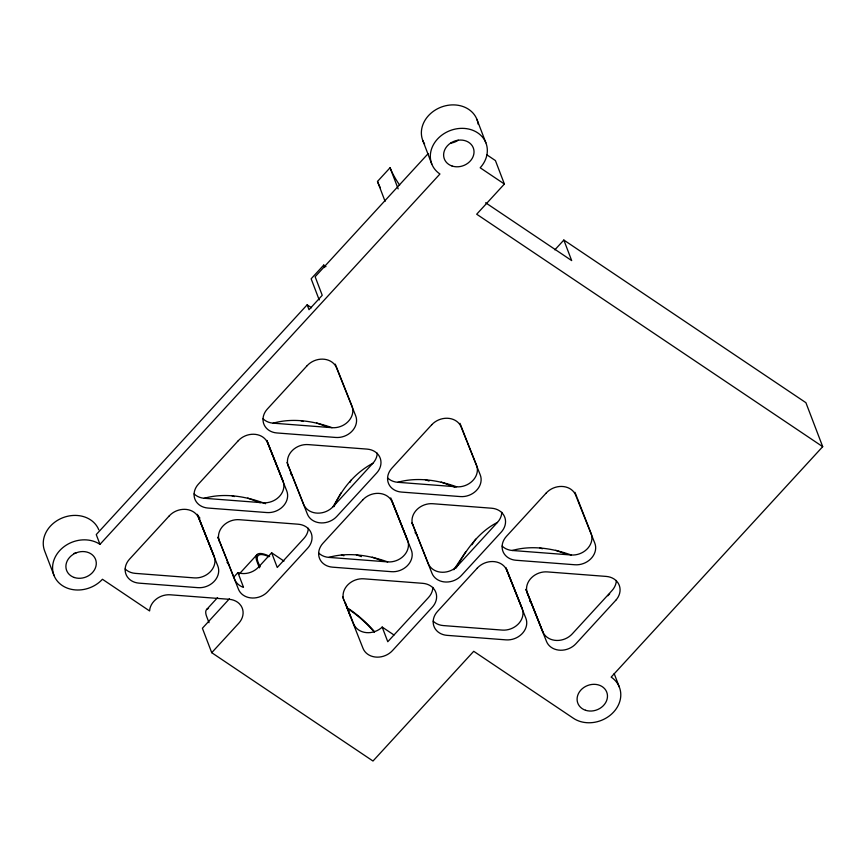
<?xml version="1.0" encoding="UTF-8"?>
<svg xmlns="http://www.w3.org/2000/svg" width="866" height="866" viewBox="0 0 866 866"><rect width="100%" height="100%" fill="white"/><g stroke="black" fill="none" stroke-linecap="round" stroke-linejoin="round"><path stroke-width="1.3" d="M333.951 506.675C341.897 488.586 355.309 472.565 372.9 463.267A17.677 14.874 -20.9 0 0 377.251 453.178M349.929 482.394L351.141 480.056M287.728 464.252L303.663 504.369A17.677 14.874 -20.9 0 0 333.107 506.621L341.182 492.678M501.815 512.293A17.677 14.874 -20.9 0 1 497.463 522.382C478.562 531.962 466.092 549.888 456.176 567.988M453.806 569.741L465.746 551.794M471.97 544.779L475.694 539.172M385.089 201.356L377.489 181.449L390.079 167.733A82.324 22.711 42.6 0 0 399.627 185.097M325.962 266.587L323.732 265.083L311.143 278.798L319.218 299.95M428.248 153.52L315.137 276.73L322.239 295.306L309.01 309.714L307.149 304.821L96.245 534.571L99.98 544.346A29.054 24.454 -20.9 0 0 59.732 550.57A29.054 24.454 -20.9 0 0 62.2 585.503A29.054 24.454 -20.9 0 0 102.448 579.267L149.601 610.952L149.894 608.701A17.677 14.874 -20.9 0 1 170.342 594.801L229.219 599.304A17.677 14.874 -20.9 0 1 239.341 603.699L241.008 605.735A17.677 14.874 -20.9 0 1 238.767 623.239L211.726 652.683L372.986 761.03L473.724 651.297L573.389 718.26A29.054 24.454 -20.9 0 0 613.637 712.036A29.054 24.454 -20.9 0 0 611.169 677.104L822.7 446.672L805.9 402.679L563.842 240.055L554.846 249.852M99.98 544.346L439.939 174.001A29.054 24.454 -20.9 0 1 437.471 139.08A29.054 24.454 -20.9 0 1 477.718 132.855A29.054 24.454 -20.9 0 1 480.186 167.777L504.391 184.036L476.69 214.216L822.7 446.672M233.517 577.427L237.912 572.632L239.222 573.076A17.677 14.874 -20.9 0 0 258.566 567.057L271.643 552.811L283.983 561.092M206.768 609.372L217.561 597.616M239.146 574.104L257.126 554.511M229.425 598.796L202.395 628.251L211.726 652.683M333.107 506.621L372.9 463.267M497.463 522.382L457.67 565.736A17.677 14.874 -20.9 0 1 428.226 563.485L412.292 523.367M607.878 595.743L609.675 593.784M393.987 634.995L382.177 627.06L380.932 628.218A17.677 14.874 -20.9 0 1 353.685 623.921L344.982 602.076L350.578 616.733M263.048 418.787A17.677 14.874 -20.9 0 0 273.169 423.171C292.621 417.693 313.319 421.006 332.046 427.685A17.677 14.874 -20.9 0 0 351.942 406.002L335.25 364.121M194.114 493.88A17.677 14.874 -20.9 0 0 204.224 498.275C224.565 492.559 246.193 496.402 265.613 503.709M387.611 477.902A17.677 14.874 -20.9 0 0 397.732 482.297C417.185 476.82 437.882 480.121 456.609 486.8A17.677 14.874 -20.9 0 0 476.506 465.118L467.445 442.385M318.677 552.995A17.677 14.874 -20.9 0 0 328.788 557.39C348.251 551.913 368.948 555.225 387.676 561.893A17.677 14.874 -20.9 0 0 407.572 540.222L392.146 501.349M502.15 546.089A17.677 14.874 -20.9 0 0 512.271 550.484C531.724 545.006 552.421 548.308 571.149 554.987A17.677 14.874 -20.9 0 0 591.045 533.315L577.438 498.589M273.169 423.171L332.046 427.685M397.732 482.297L456.609 486.8M204.224 498.275L263.112 502.778A17.677 14.874 -20.9 0 0 283.009 481.106L277.088 466.081M512.271 550.484L571.149 554.987M328.788 557.39L387.676 561.893M316.653 422.976L326.677 426.7M300.74 420.54L303.241 421.471M441.216 482.091L454.996 487.222M425.303 479.656L429.06 481.052M555.755 550.278L565.779 554.013M539.843 547.842L542.343 548.784M247.719 498.069L260.244 502.735M231.807 495.633L234.307 496.575M372.283 557.184L382.307 560.919M356.37 554.76L361.371 556.622M341.399 554.825L343.91 555.755M486.627 154.668L495.428 160.578L504.391 184.036M485.62 202.763L571.679 260.59L563.842 240.055M307.149 304.821L311.533 307.766M529.57 600.831L531.356 602.855L542.765 631.671A17.677 14.874 -20.9 0 0 572.21 633.934L612.002 590.569A17.677 14.874 -20.9 0 0 616.354 580.48M415.02 532.644L416.817 534.668M290.456 473.529L292.253 475.553M199.938 518.106L198.141 516.082L214.075 556.199A17.677 14.874 -20.9 0 1 194.168 577.882L135.291 573.368A17.677 14.874 -20.9 0 1 125.169 568.973M227 562.424L228.797 564.448L234.729 579.462A17.677 14.874 -20.9 0 0 242.112 586.834L243.508 587.3L237.912 572.632M525.933 589.345L531.356 602.855M390.739 497.885L391.638 500.093M217.896 537.136L228.797 564.448M506.177 568.291L522.111 608.408A17.677 14.874 -20.9 0 1 502.215 630.091L443.338 625.577A17.677 14.874 -20.9 0 1 433.216 621.182M267.074 440.978L276.59 464.825M574.959 492.321L576.962 497.365M466.969 441.184L459.987 423.322M526.073 589.789L542.765 631.671M505.896 567.728L522.111 608.408M412.01 522.804L431.961 573.26A17.677 14.874 -20.9 0 0 461.394 575.511L501.197 532.157A17.677 14.874 -20.9 0 0 491.661 508.223L432.784 503.72A17.677 14.874 -20.9 0 0 412.876 525.391M391.356 499.53L407.572 540.222M342.59 596.706L363.016 648.363A17.677 14.874 -20.9 0 0 392.46 650.615L432.264 607.261A17.677 14.874 -20.9 0 0 422.727 583.327L363.839 578.813A17.677 14.874 -20.9 0 0 343.943 600.495M286.971 462.487L307.398 514.144A17.677 14.874 -20.9 0 0 336.842 516.396L376.634 473.042A17.677 14.874 -20.9 0 0 367.097 449.108L308.22 444.604A17.677 14.874 -20.9 0 0 288.313 466.276M266.793 440.415L272.996 455.971M273.472 457.172L283.009 481.106M218.037 537.58L238.464 589.248A17.677 14.874 -20.9 0 0 267.897 591.5L307.701 548.135A17.677 14.874 -20.9 0 0 298.164 524.211L239.276 519.697A17.677 14.874 -20.9 0 0 219.379 541.38M197.383 514.317L214.075 556.199M476.906 119.324L485.858 142.782M422.835 140.606L431.788 164.075M614.178 673.596L619.32 687.041M390.079 167.733L398.154 188.885M323.732 265.083L324.685 267.572M382.177 627.06L387.773 641.728L428.529 597.475A17.677 14.874 -20.9 0 0 432.87 587.397M271.643 552.811L277.25 567.468L303.966 538.36A17.677 14.874 -20.9 0 0 308.307 528.271M259.378 567.836L257.05 561.72A38.743 10.684 42.6 0 1 269.629 556.351M209.02 622.697L206.682 616.592A38.743 10.684 42.6 0 1 208.544 608.495M54.06 575.565L44.718 551.122A29.054 24.454 -20.9 0 1 62.709 517.771A29.054 24.454 -20.9 0 1 98.789 529.84M76.587 552.595A15.501 13.044 -20.9 0 1 74.011 553.396M424.589 144.037A29.054 24.454 -20.9 0 1 441.53 106.983A29.054 24.454 -20.9 0 1 478.194 124.282M458.266 140.195A15.501 13.044 -20.9 0 1 450.796 143.139M380.358 187.781A82.324 22.711 42.6 0 1 377.489 181.449M347.158 607.759A38.743 10.684 42.6 0 1 374.329 631.455M347.19 608.376A37.216 10.262 42.6 0 1 374.48 632.321M260.255 566.786A37.216 10.262 42.6 0 1 269.023 556.73M169.281 515.855L129.489 559.209A17.677 14.874 -20.9 0 0 139.025 583.143L197.903 587.657A17.677 14.874 -20.9 0 0 217.81 565.974L198.725 518.106A17.677 14.874 -20.9 0 0 169.281 515.855M238.226 440.762L198.422 484.116A17.677 14.874 -20.9 0 0 207.959 508.05L266.847 512.553A17.677 14.874 -20.9 0 0 286.743 490.881L267.659 443.013A17.677 14.874 -20.9 0 0 238.226 440.762M307.159 365.658L267.356 409.023A17.677 14.874 -20.9 0 0 276.904 432.957L335.781 437.46A17.677 14.874 -20.9 0 0 355.677 415.777L336.603 367.92A17.677 14.874 -20.9 0 0 307.159 365.658M362.789 499.877L322.986 543.231A17.677 14.874 -20.9 0 0 332.522 567.165L391.4 571.679A17.677 14.874 -20.9 0 0 411.307 549.997L392.222 502.128A17.677 14.874 -20.9 0 0 362.789 499.877M431.723 424.773L391.919 468.138A17.677 14.874 -20.9 0 0 401.467 492.072L460.344 496.575A17.677 14.874 -20.9 0 0 480.24 474.893L461.167 427.035A17.677 14.874 -20.9 0 0 431.723 424.773M477.328 568.064L437.525 611.418A17.677 14.874 -20.9 0 0 447.062 635.352L505.95 639.866A17.677 14.874 -20.9 0 0 525.846 618.183L506.772 570.315A17.677 14.874 -20.9 0 0 477.328 568.064M546.262 492.97L506.458 536.325A17.677 14.874 -20.9 0 0 516.006 560.259L574.883 564.762A17.677 14.874 -20.9 0 0 594.78 543.09L575.706 495.222A17.677 14.874 -20.9 0 0 546.262 492.97M615.737 600.344L575.944 643.709A17.677 14.874 -20.9 0 1 546.5 641.446L527.426 593.589A17.677 14.874 -20.9 0 1 547.323 571.906L606.2 576.42A17.677 14.874 -20.9 0 1 615.737 600.344M452.041 166.012A15.501 13.044 -20.9 0 0 474.005 151.085A15.501 13.044 -20.9 0 0 450.428 143.193A15.501 13.044 -20.9 0 0 452.041 166.012M74.314 577.503A15.501 13.044 -20.9 0 0 96.267 562.575A15.501 13.044 -20.9 0 0 72.69 554.695A15.501 13.044 -20.9 0 0 74.314 577.503M585.503 710.261A15.501 13.044 -20.9 0 0 607.456 695.333A15.501 13.044 -20.9 0 0 583.89 687.452A15.501 13.044 -20.9 0 0 585.503 710.261"/></g></svg>
